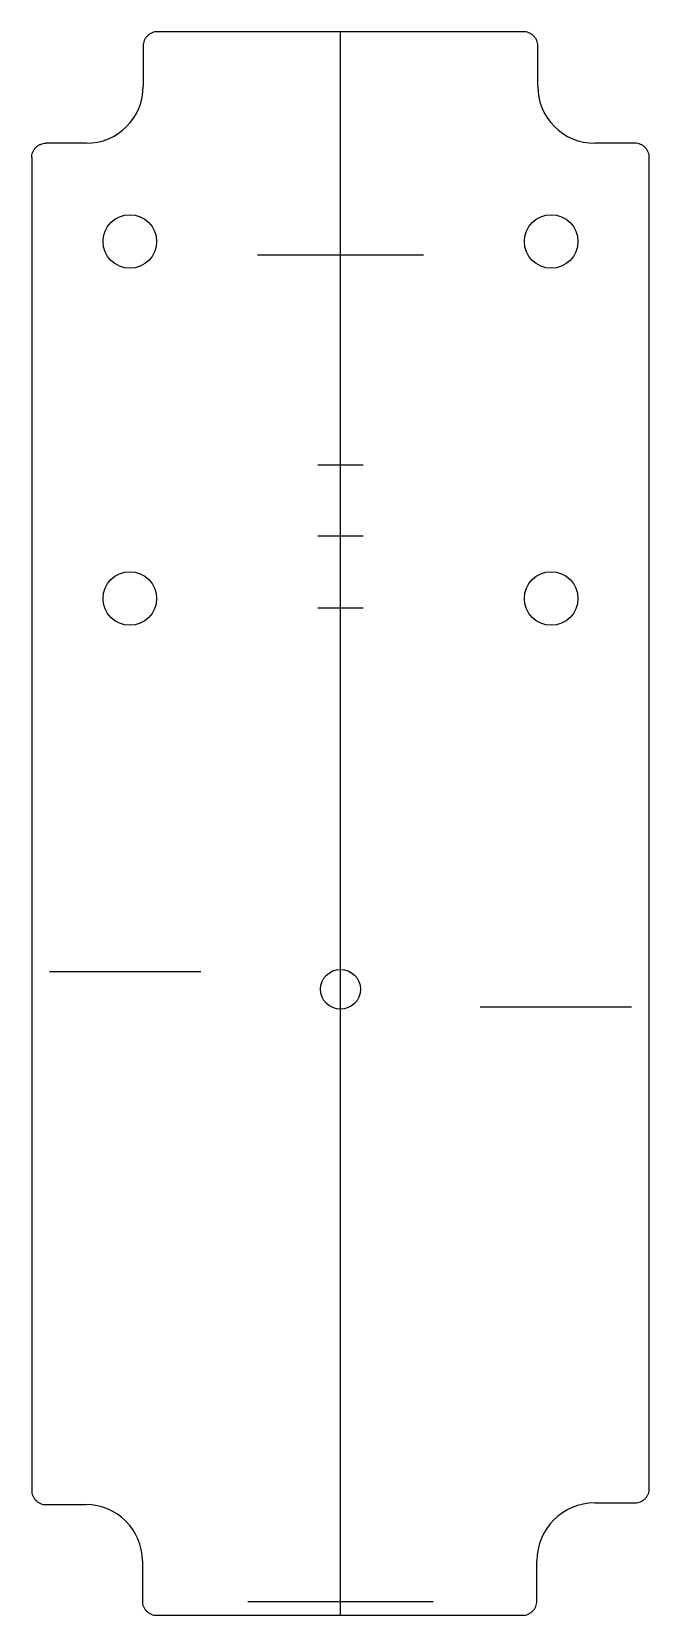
# Model space of a CAD drawing. Extents: x -17.3 to 17.3, y -44.4 to 44.4.
import ezdxf

# ---------------------------------------------------------------- set-up
doc = ezdxf.new("R2010")
doc.units = 0
doc.header["$MEASUREMENT"] = 0
doc.layers.add('MODELSKETCH_VISIBLE', color=7, linetype='CONTINUOUS')

msp = doc.modelspace()

# ---------------------------------------------------------------- linework, layer by layer
at = {"layer": 'MODELSKETCH_VISIBLE'}
for p, q in [((10.25, 44.35), (-10.25, 44.35)), ((0, -44.35), (0, 44.35)), ((-11.05, 43.55), (-11.05, 41.3)), ((11.05, 41.3), (11.05, 43.55)), ((-17.3, 37.3), (-17.3, -37.35)), ((-14.25, 38.1), (-16.5, 38.1)), ((16.5, 38.1), (14.25, 38.1)), ((17.3, -37.25), (17.3, 37.3)), ((-4.643, 31.85), (4.643, 31.85)), ((-1.273, 20.088), (1.273, 20.088)), ((1.273, 16.088), (-1.273, 16.088)), ((-1.273, 12.088), (1.273, 12.088)), ((-16.3, -8.284), (-7.829, -8.284)), ((16.3, -10.284), (7.829, -10.284)), ((14.25, -38.05), (16.5, -38.05)), ((-16.5, -38.15), (-14.25, -38.15)), ((-11.1, -41.3), (-11.1, -43.55)), ((11, -43.55), (11, -41.3)), ((-10.3, -44.35), (10.2, -44.35)), ((5.187, -43.6), (-5.187, -43.6))]:
    msp.add_line(p, q, dxfattribs=at)
for centre, radius in [((-11.8, 32.6), 1.5), ((11.8, 32.6), 1.5), ((-11.8, 12.6), 1.5), ((11.8, 12.6), 1.5), ((0, -9.284), 1.115)]:
    msp.add_circle(centre, radius, dxfattribs=at)
for centre, radius, start, end in [((-14.25, 41.3), 3.2, 270, 0), ((14.25, 41.3), 3.2, 180, 270), ((14.25, -41.3), 3.25, 90, 180), ((-14.25, -41.3), 3.15, 0, 90)]:
    msp.add_arc(centre, radius, start, end, dxfattribs=at)
for points in [[(-10.25, 44.35), (-10.303, 44.35), (-10.407, 44.34), (-10.558, 44.294), (-10.698, 44.22), (-10.779, 44.153), (-10.816, 44.116), (-10.853, 44.079), (-10.92, 43.998), (-10.994, 43.858), (-11.04, 43.707), (-11.05, 43.603), (-11.05, 43.55)], [(11.05, 43.55), (11.05, 43.603), (11.04, 43.707), (10.994, 43.858), (10.92, 43.998), (10.853, 44.079), (10.816, 44.116), (10.779, 44.153), (10.698, 44.22), (10.558, 44.294), (10.407, 44.34), (10.303, 44.35), (10.25, 44.35)], [(-17.3, 37.3), (-17.3, 37.353), (-17.29, 37.457), (-17.244, 37.608), (-17.17, 37.748), (-17.103, 37.829), (-17.066, 37.866), (-17.029, 37.903), (-16.948, 37.97), (-16.808, 38.044), (-16.657, 38.09), (-16.553, 38.1), (-16.5, 38.1)], [(17.3, 37.3), (17.3, 37.353), (17.29, 37.457), (17.244, 37.608), (17.17, 37.748), (17.103, 37.829), (17.066, 37.866), (17.029, 37.903), (16.948, 37.97), (16.808, 38.044), (16.657, 38.09), (16.553, 38.1), (16.5, 38.1)], [(16.5, -38.05), (16.553, -38.05), (16.657, -38.04), (16.808, -37.994), (16.948, -37.92), (17.029, -37.853), (17.066, -37.816), (17.103, -37.779), (17.17, -37.698), (17.244, -37.558), (17.29, -37.407), (17.3, -37.303), (17.3, -37.25)], [(-17.3, -37.35), (-17.3, -37.403), (-17.29, -37.507), (-17.244, -37.658), (-17.17, -37.798), (-17.103, -37.879), (-17.066, -37.916), (-17.029, -37.953), (-16.948, -38.02), (-16.808, -38.094), (-16.657, -38.14), (-16.553, -38.15), (-16.5, -38.15)], [(-11.1, -43.55), (-11.1, -43.603), (-11.09, -43.707), (-11.044, -43.858), (-10.97, -43.998), (-10.903, -44.079), (-10.866, -44.116), (-10.829, -44.153), (-10.748, -44.22), (-10.608, -44.294), (-10.457, -44.34), (-10.353, -44.35), (-10.3, -44.35)], [(10.2, -44.35), (10.253, -44.35), (10.357, -44.34), (10.508, -44.294), (10.648, -44.22), (10.729, -44.153), (10.766, -44.116), (10.803, -44.079), (10.87, -43.998), (10.944, -43.858), (10.99, -43.707), (11, -43.603), (11, -43.55)]]:
    msp.add_open_spline(points, degree=3, knots=[0.8750545, 0.8750545, 0.8750545, 0.8750545, 0.90625, 0.9375, 0.96875, 1, 1, 1, 1.03125, 1.0625, 1.09375, 1.1249455, 1.1249455, 1.1249455, 1.1249455], dxfattribs=at)

doc.saveas('drawing.dxf')
